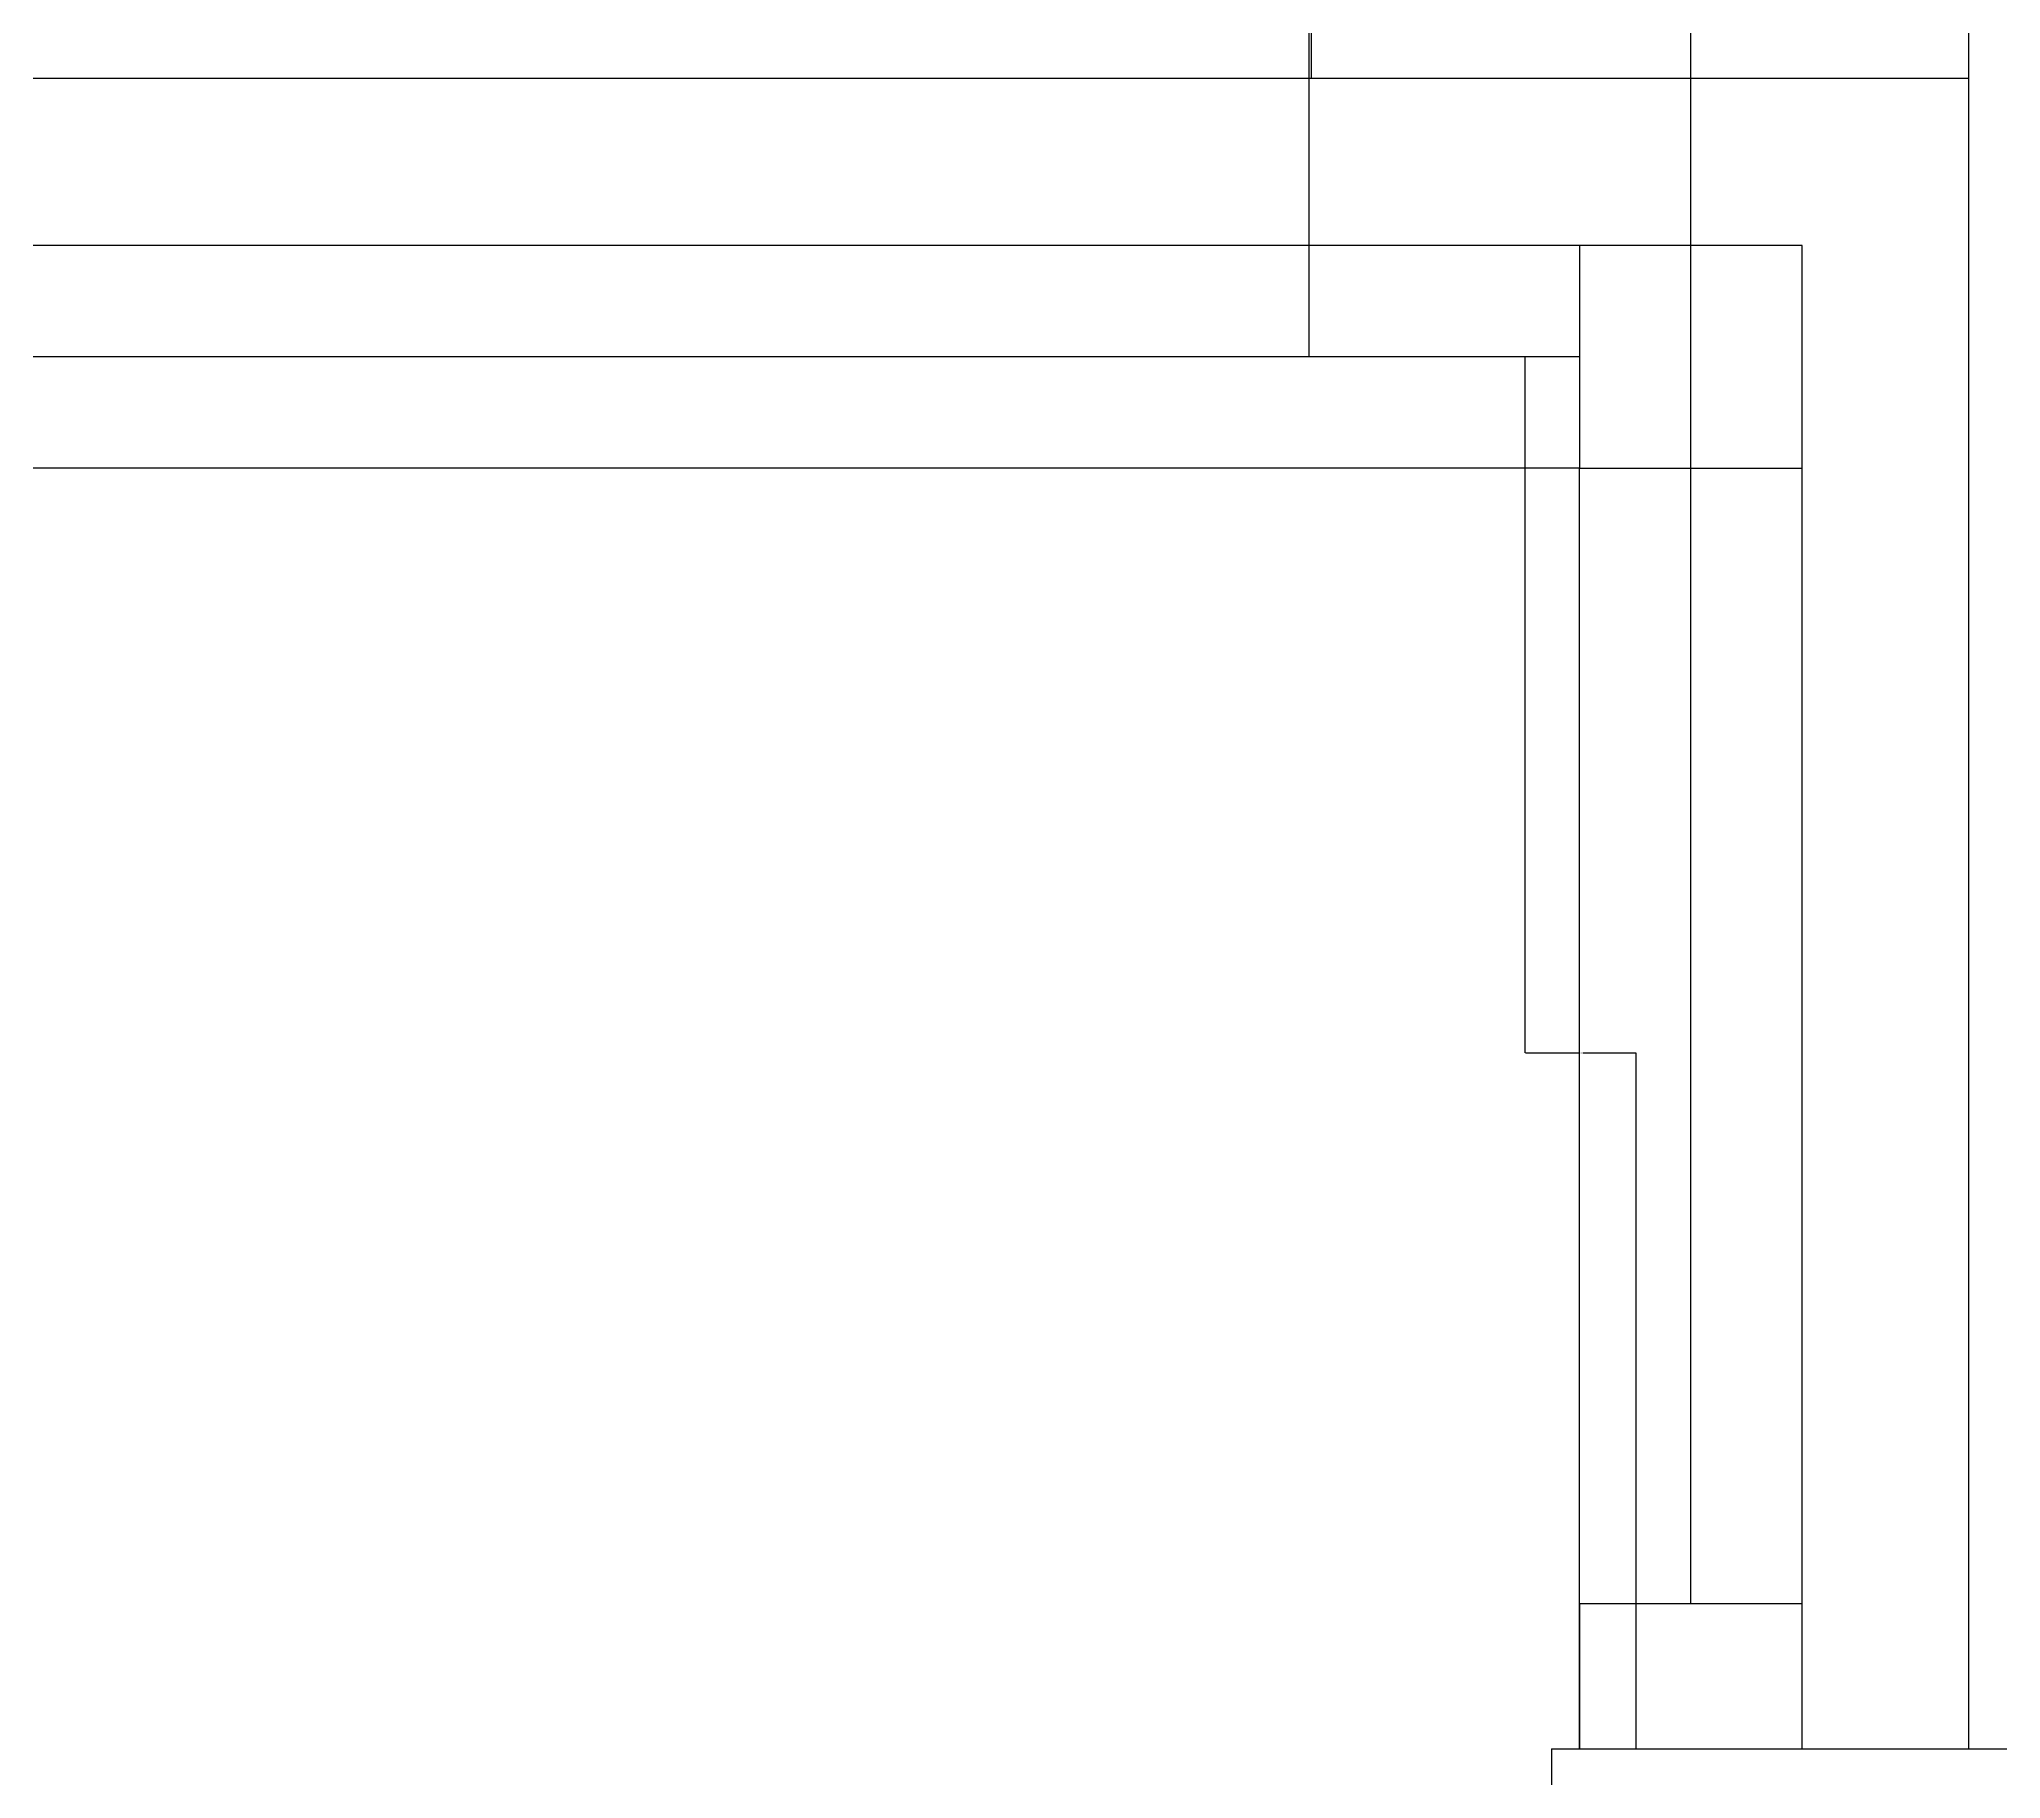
# Model space of a CAD drawing. Header units: metres. Extents: x 46426 to 130526, y 61608 to 121008.
# Drawn here: x 81959 to 83369, y 82568 to 83817 of the extents above; entities that cross this region are included whole.
import ezdxf

# ---------------------------------------------------------------- set-up
doc = ezdxf.new("R2010")
doc.units = ezdxf.units.M
for name, color, linetype in [('PUB_DIM', 3, 'Continuous'), ('WALL', 2, 'Continuous'), ('WINDOW', 7, 'Continuous')]:
    doc.layers.add(name, color=color, linetype=linetype)
doc.dimstyles.get("Standard").update_dxf_attribs({"dimtxt": 2.5, "dimasz": 2.5, "dimexe": 1.25, "dimexo": 0.625, "dimtad": 1, "dimcen": 2.5, "dimazin": 3, "dimtfac": 1, "dimtmove": 0, "dimatfit": 3})

# ---------------------------------------------------------------- blocks, each defined once
blk = doc.blocks.new('*D1')
for p, q in [((82873.37, 83977.4), (82871.33, 83977.4)), ((82871.58, 83589.12), (82871.58, 83977.4)), ((82873.12, 83789.12), (82873.12, 83977.4))]:
    blk.add_line(p, q)
at = {"layer": 'Defpoints'}
for p in [(82873.12, 83977.4), (82873.12, 83789.12), (82871.58, 83589.12)]:
    blk.add_point(p, dxfattribs=at)
at = {"layer": 'PUB_DIM', "insert": (82872.35, 83976.275), "char_height": 1, "attachment_point": 5}
blk.add_mtext('1,54', dxfattribs=at)
blk = doc.blocks.new('*D3')
for p, q in [((83145.74, 83524.63), (83145.74, 84932.16)), ((83145.99, 84932.16), (83244.24, 84932.16)), ((83247.24, 84932.16), (83345.49, 84932.16)), ((83345.74, 83523.09), (83345.74, 84932.16))]:
    blk.add_line(p, q)
at = {"layer": 'Defpoints'}
for p in [(83145.74, 84932.16), (83145.74, 83524.63), (83345.74, 83523.09)]:
    blk.add_point(p, dxfattribs=at)
at = {"layer": 'PUB_DIM', "insert": (83245.74, 84932.16), "char_height": 1, "attachment_point": 5}
blk.add_mtext('200', dxfattribs=at)
blk = doc.blocks.new('*D4')
for p, q in [((79945.74, 83524.63), (79945.74, 84932.16)), ((79945.99, 84932.16), (81543.74, 84932.16)), ((81547.74, 84932.16), (83145.49, 84932.16)), ((83145.74, 83495.43), (83145.74, 84932.16))]:
    blk.add_line(p, q)
at = {"layer": 'Defpoints'}
for p in [(79945.74, 84932.16), (79945.74, 83524.63), (83145.74, 83495.43)]:
    blk.add_point(p, dxfattribs=at)
at = {"layer": 'PUB_DIM', "insert": (81545.74, 84932.16), "char_height": 1, "attachment_point": 5}
blk.add_mtext('3200', dxfattribs=at)
blk = doc.blocks.new('*D5')
for p, q in [((83026.63, 83589.12), (83026.63, 83089.12)), ((83026.88, 83089.12), (83065.13, 83089.12)), ((83068.13, 83089.12), (83106.38, 83089.12)), ((83106.63, 82589.12), (83106.63, 83089.12))]:
    blk.add_line(p, q)
at = {"layer": 'Defpoints'}
for p in [(83026.63, 83589.12), (83026.63, 83089.12), (83106.63, 82589.12)]:
    blk.add_point(p, dxfattribs=at)
at = {"layer": 'PUB_DIM', "insert": (83066.63, 83089.12), "char_height": 1, "attachment_point": 5}
blk.add_mtext('500', dxfattribs=at)

msp = doc.modelspace()

# ---------------------------------------------------------------- linework, layer by layer
at = {"layer": 'PUB_DIM'}
msp.add_lwpolyline([(83065.74, 83509.12), (83225.74, 83509.12), (83225.74, 83669.12), (83065.74, 83669.12), (83065.74, 83509.12)], dxfattribs=at)
msp.add_lwpolyline([(83225.74, 82589.12), (83225.74, 82693.43), (83065.74, 82693.43), (83065.74, 82589.12)], close=True, dxfattribs=at)
at = {"layer": 'WALL'}
for q in [(84244.24, 82589.12), (83045.74, 82109.12)]:
    msp.add_line((83045.74, 82589.12), q, dxfattribs=at)
at = {"layer": 'WINDOW'}
for points in [[(83345.74, 82589.12), (83345.74, 83789.12), (79745.74, 83789.12), (79745.74, 82589.12)], [(83225.74, 82589.12), (83225.74, 83669.12), (79865.74, 83669.12), (79865.74, 82589.12)], [(83065.74, 83589.12), (80025.74, 83589.12)], [(83065.74, 82589.12), (83065.74, 83509.12), (80025.74, 83509.12), (80025.74, 82589.12)], [(83145.74, 82693.43), (83145.74, 83509.12)]]:
    msp.add_lwpolyline(points, dxfattribs=at)

# ---------------------------------------------------------------- dimensions: what is measured, and where the dimension line sits
at = {"layer": 'PUB_DIM'}
for base, p1, p2, picture, middle in [((79945.74, 84932.16), (79945.74, 83524.63, 72.78), (83145.74, 83495.43, -78.2), '*D4', (81545.74, 84932.16)), ((83145.74, 84932.16), (83145.74, 83524.63, 72.78), (83345.74, 83523.09, 64.83), '*D3', (83245.74, 84932.16)), ((82873.12, 83977.4), (82873.12, 83789.12, 158.1), (82871.58, 83589.12, 150.16), '*D1', (82872.35, 83976.275))]:
    dim = msp.add_linear_dim(base=base, p1=p1, p2=p2, dimstyle='Standard', dxfattribs=at)
    dim.commit()
    dim.dimension.update_dxf_attribs({"geometry": picture, "text_midpoint": middle})
dim = msp.add_linear_dim(base=(83026.63, 83089.12), p1=(83026.63, 83589.12), p2=(83106.63, 82589.12), text='500', dimstyle='Standard', dxfattribs=at)
dim.commit()
dim.dimension.update_dxf_attribs({"geometry": '*D5', "text_midpoint": (83066.63, 83089.12)})

doc.saveas('drawing.dxf')
